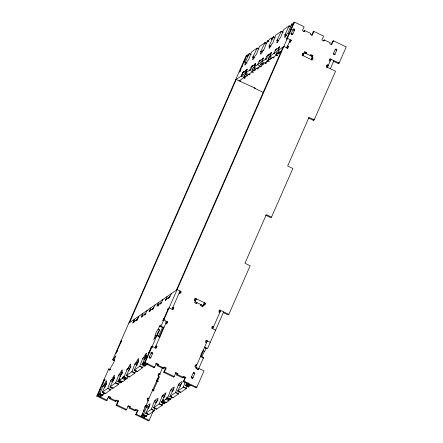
<?xml version="1.0" encoding="UTF-8"?>
<svg xmlns="http://www.w3.org/2000/svg" width="443" height="443" viewBox="0 0 443 443"><rect width="100%" height="100%" fill="white"/><g stroke="black" fill="none" stroke-linecap="round" stroke-linejoin="round"><path stroke-width="0.66" d="M114.471 377.597L109.98 386.916L112.899 388.334L118.502 384.446L119.305 382.337M122.318 372.153L122.085 372.862A3.638 0.498 -64.4 0 0 121.338 374.451L119.876 373.748L118.951 374.462L115.684 382.791L118.613 384.175M146.472 355.397L141.993 364.7L143 363.576A2.182 0.299 -64.4 0 1 144.025 361.964A2.182 0.299 -64.4 0 1 143.909 362.944L143.809 363.448L145.088 362.579L157.021 335.39L159.945 336.791M244.824 62.884L249.32 53.503L251.076 54.345M268.984 46.127L273.475 36.747L274.649 37.312M271.343 58.565L269.881 57.883L271.321 58.598L269.693 59.722L269.953 59.163M122.656 381.163C121.98 382.796 125.308 380.066 125.602 379.07A2.182 0.299 -64.4 0 1 126.045 378.25M102.333 395.256C101.896 397.305 105.312 391.252 103.839 392.609M126.493 378.499C125.967 380.338 128.941 375.786 127.767 376.467M145.924 416.132C145.42 417.982 148.339 413.397 147.198 414.1M166.247 402.034C165.566 403.678 168.899 400.937 169.193 399.946A2.182 0.299 -64.4 0 1 169.486 399.387M170.079 399.376C169.686 401.441 172.975 395.344 171.585 396.729M111.686 387.165L110.656 389.89L105.052 393.777L105.185 393.495L102.239 392.127L106.619 382.996L105.794 383.516L106.769 383.987M135.846 370.409L134.816 373.133L129.206 377.021L126.283 375.62L130.774 366.239L129.949 366.76L130.929 367.23M122.622 381.589C116.216 379.939 121.853 380.094 122.678 377.669A2.182 0.299 -64.4 0 1 123.702 376.057A2.182 0.299 -64.4 0 1 123.586 377.037L123.486 377.541L124.062 377.126L127.113 369.119L128.343 367.878A3.638 0.498 -64.4 0 1 130.569 364.08A3.638 0.498 -64.4 0 1 129.949 366.76M146.838 364.345L146.738 364.849L147.79 363.349M145.553 415.755A2.182 0.299 -64.4 0 0 145.033 416.702L144.523 417.511L141.594 416.11L142.109 415.301A2.182 0.299 -64.4 0 1 143.133 413.69A2.182 0.299 -64.4 0 1 143.017 414.67L142.917 415.174L145.885 416.564M190.429 385.216L190.324 385.72L190.878 385.355M102.809 395.333L99.88 393.932L102.815 386.163L104.183 384.635A3.638 0.498 -64.4 0 1 106.409 380.836A3.638 0.498 -64.4 0 1 105.794 383.516M110.767 389.618L107.826 388.251L110.661 380.72L112.029 379.191A3.638 0.498 -64.4 0 1 114.261 375.393A3.638 0.498 -64.4 0 1 113.641 378.073L114.615 378.543M126.283 375.62L131.887 371.732L134.822 363.963L136.189 362.435A3.638 0.498 -64.4 0 1 138.415 358.636A3.638 0.498 -64.4 0 1 137.801 361.316L138.775 361.787M142.663 367.69L137.059 371.577L134.129 370.176L139.733 366.289L142.663 367.69L139.833 366.051L142.685 358.481L144.036 356.992A3.638 0.498 -64.4 0 1 146.262 353.193A3.638 0.498 -64.4 0 1 145.647 355.873L146.622 356.344M142.773 367.419L143.693 364.966M146.511 415.938L143.571 414.565L146.34 407.178C146.65 405.716 151.307 402.15 149.961 404.664L145.719 413.236L151.318 409.365L154.186 401.735C154.524 400.223 159.148 396.762 157.808 399.226L153.56 407.809L156.49 409.21L162.094 405.323L162.891 403.213M145.714 413.253L148.638 414.654L154.247 410.766L155.277 408.042M153.56 407.809L159.164 403.922L162.454 395.477L165.865 392.963M170.666 399.182L167.731 397.808L170.494 390.421C170.804 388.96 175.467 385.382 174.121 387.913L169.879 396.479L175.478 392.609L178.346 384.978C178.673 383.488 183.258 380.033 181.99 382.42L177.721 391.053L180.644 392.454L186.248 388.566L187.284 385.842M169.874 396.496L172.798 397.897L178.402 394.01L179.432 391.285M177.721 391.053L183.324 387.165L185.274 381.988M99.985 393.677L102.92 395.062M107.821 388.267L102.123 392.376L105.052 393.777M115.673 382.807L109.98 386.916M143.565 414.582L142.928 415.174M167.72 397.825L167.105 398.412L170.046 399.807M266.182 43.181L265.014 42.617L260.528 52.019L261.342 51.477A3.638 0.498 -64.4 0 0 260.728 54.162A3.638 0.498 -64.4 0 0 262.954 50.364L264.183 49.123L267.234 41.116L267.81 40.695L267.71 41.199A2.182 0.299 -64.4 0 0 267.594 42.179A2.182 0.299 -64.4 0 0 268.619 40.568C269.355 39.139 271.293 37.112 272.772 38.613M290.929 26.702L289.174 25.866L284.688 35.263L285.502 34.72A3.638 0.498 -64.4 0 0 284.882 37.406A3.638 0.498 -64.4 0 0 287.114 33.607L288.343 32.367L291.389 24.359L291.965 23.939L291.865 24.443A2.182 0.299 -64.4 0 0 291.754 25.423A2.182 0.299 -64.4 0 0 292.779 23.811L294.523 22.15L304.12 26.746L302.408 30.633L304.363 31.569L304.79 30.595L310.643 33.397L310.216 34.371L312.165 35.307L313.871 31.414L323.628 36.088L321.923 39.981L323.872 40.911L324.298 39.942L330.151 42.744L329.725 43.713L331.674 44.649L333.385 40.762L346.227 46.908L339.111 63.122L338.391 63.626L333.269 61.173M258.922 48.902L257.167 48.06L252.671 57.44M122.069 372.906L117.832 381.456L118.84 380.332A2.182 0.299 -64.4 0 1 119.865 378.715A2.182 0.299 -64.4 0 1 119.754 379.701L119.665 380.205M283.083 32.145L281.322 31.303L276.831 40.684M136.189 362.435L137.651 363.138A3.638 0.498 -64.4 0 1 138.393 361.582L138.626 360.796M107.727 388.489L110.656 389.89M115.579 383.045L118.502 384.446M131.887 371.732L134.816 373.133M154.247 410.766L151.318 409.365M178.402 394.01L175.478 392.609M153.261 411.098L149.202 420.346L148.477 420.85L135.63 414.698L136.355 414.194L138.061 410.307L136.112 409.371L134.96 410.844L129.107 408.042L130.259 406.569L128.309 405.633L126.598 409.526L125.873 410.024L116.121 405.356L116.847 404.852L118.552 400.959L116.603 400.029L115.451 401.502L109.598 398.7L110.75 397.227L108.795 396.291L107.09 400.179L106.364 400.682L96.773 396.092L108.707 368.903L110.462 369.744M249.32 53.503L248.296 54.666A2.182 0.299 -64.4 0 1 247.272 56.278A2.182 0.299 -64.4 0 1 247.382 55.297L247.487 54.794L246.208 55.663L112.666 359.877L114.421 360.718M116.177 353.032L121.509 340.877M129.517 322.637L236.257 79.474L255.694 88.5M244.215 76.584L243.7 77.752L244.68 78.223L245.162 77.885L241.252 76.013L243.44 71.788L243.013 72.763M100.921 395.854L100.423 396.989L101.441 395.826A2.182 0.299 -64.4 0 1 101.663 395.405M241.258 76.019L242.537 73.101L246.889 70.083L245.605 73.001L249.509 74.867L249.99 74.535L249.016 74.064M133.714 321.756L132.8 323.063L134.511 319.176L133.238 322.094L137.585 319.082L138.864 316.164L136.666 320.383L137.097 319.414M134.113 321.48L133.686 322.449L134.6 321.142M243.417 72.48L244.326 71.173L243.899 72.148M240.161 81.346L240.427 80.737M245.511 71.03L246.424 69.723L245.992 70.692M136.693 319.691L135.779 320.998L136.211 320.029L137.186 320.494M246.397 70.415L247.305 69.108L245.599 72.995M244.409 75.039C243.152 75.903 245.749 77.215 245.793 75.919M245.943 74.103L244.071 75.797L245.549 76.467C250.777 75.659 242.731 73.494 247.155 75.349L247.404 74.806M244.68 78.223L245.189 77.054M142.884 313.367L141.179 317.254L142.087 315.948M251.391 66.954L251.818 65.979L249.63 70.21L253.534 72.076L253.053 72.414L252.078 71.943M142.491 315.671L142.065 316.64L142.973 315.333M251.79 66.671L252.704 65.365L252.277 66.339M106.364 400.682L106.602 400.134M107.405 398.312L107.566 397.947M253.889 65.221L254.797 63.914L254.371 64.883L255.539 65.448M145.066 313.882L144.158 315.189L144.584 314.22L145.559 314.685M145.47 313.605L145.044 314.574L147.237 310.349M252.704 69.413C251.74 70.952 255.533 71.124 255.55 69.529C254.736 67.685 250.312 70.404 253.922 70.658L254.171 70.11M254.775 64.606L255.683 63.299L253.983 67.192L257.881 69.058L258.369 68.726L257.394 68.255L259.963 66.467L260.938 66.932L261.42 66.6L257.516 64.728L259.709 60.503L259.282 61.477M254.315 68.294L254.077 68.842L255.533 69.54L255.86 68.815M109.598 398.7L110.75 397.227M150.775 307.891L149.069 311.783L149.978 310.477M150.382 310.194L149.956 311.169L150.864 309.862M259.687 61.2L260.595 59.888L260.168 60.863M152.475 308.743L152.049 309.718L152.957 308.411M261.78 59.744L262.688 58.437L262.262 59.412M153.361 308.129L152.935 309.103L155.128 304.878M262.666 59.129L263.574 57.823L261.868 61.715L265.767 63.582L266.254 63.249L265.274 62.779L267.86 60.996L268.835 61.466L269.316 61.128L265.407 59.257L267.6 55.032L267.173 56.006M260.589 63.936L260.401 64.639L261.769 65.199L263.447 64.036L261.979 63.355L263.424 64.063L263.663 63.521M262.201 62.817L260.334 64.495L261.813 65.182L262.051 64.634M158.672 302.419L156.96 306.307L157.869 305M115.451 401.502L115.795 400.71M158.273 304.723L157.846 305.698L158.755 304.385M267.578 55.724L268.486 54.417L268.059 55.392M254.797 87.47L254.476 88.201L263.369 92.46M160.366 303.272L159.94 304.241L160.853 302.934M269.671 54.273L270.579 52.966L270.152 53.935M116.121 405.356L117.827 401.463L118.552 400.959M161.252 302.658L160.826 303.627L163.018 299.402M268.491 58.465C267.135 59.788 272.163 60.22 268.242 59.008L270.097 57.346M270.557 53.658L271.465 52.352L269.765 56.244L273.669 58.111L274.151 57.778L273.176 57.313M271.321 58.598L271.565 58.05M167.044 296.611L165.339 300.498L166.247 299.191M275.546 50.197L275.978 49.223L273.791 53.453L277.695 55.32L277.213 55.657L276.233 55.187L276.748 54.018M166.651 298.914L166.219 299.889L167.133 298.576M275.95 49.915L276.864 48.608L276.432 49.583M168.744 297.463L168.318 298.432L169.226 297.126M278.043 48.464L278.957 47.157L278.531 48.126M169.63 296.849L169.204 297.818L171.391 293.593M276.864 52.656C275.895 53.47 278.331 54.578 278.326 53.354M278.929 47.85L279.843 46.543L278.138 50.436L281.067 51.837M278.475 51.538L276.604 53.232L278.082 53.902C283.31 53.094 275.264 50.928 279.688 52.783L279.937 52.241M163.91 327.765L160.931 326.369L160.194 324.979L158.173 329.199A3.638 0.498 -64.4 0 0 155.942 332.998A3.638 0.498 -64.4 0 0 155.327 335.683L153.727 339.56L156.933 335.478L159.862 336.879L159.663 337.14M155.986 345.822L156.96 346.288L156.108 348.237L152.204 346.365L151.235 347.035L150.382 348.984L150.626 348.813M163.899 318.583L162.802 320.693L163.766 320.023L167.67 321.895L166.817 323.839L165.843 323.368M290.148 33.657L288.93 33.358L288.077 35.302L288.321 35.135M291.882 29.864L290.713 29.304L291.81 27.189M163.041 320.527L168.379 308.367M176.386 290.132L283.127 46.969M160.986 326.364L294.523 22.15M157.049 335.794L159.635 329.902L158.173 329.199M125.873 410.024L126.117 409.482M149.346 356.914L151.174 352.739A0.82 0.786 55.3 0 1 152.226 352.362A0.82 0.786 55.3 0 1 152.641 353.442L150.808 357.612A0.626 0.604 55.3 0 1 150.465 357.927L150.321 357.961A0.952 0.919 55.3 0 1 149.457 357.584L149.319 357.318A0.615 0.593 55.3 0 1 149.346 356.914L149.075 357.102M291.859 34.759L292.829 34.089L294.656 29.914A0.615 0.593 55.3 0 0 294.684 29.515L294.551 29.238A0.952 0.919 55.3 0 0 293.681 28.867L293.532 28.9A0.626 0.604 55.3 0 0 293.194 29.216L291.228 33.48M158.633 336.215L162.825 326.784M293.853 30.218L294.279 29.249M150.083 358.116L150.371 357.457M159.364 336.968L163.744 326.989M292.314 34.1L292.103 34.593A0.82 0.786 55.3 0 1 291.987 34.781M155.133 347.766L166.695 321.424L165.726 322.094M172.034 309.269L180.035 291.029M286.776 47.866L290.337 39.765M129.107 408.042L130.259 406.569M155.543 348.375L156.235 346.791L156.96 346.288M166.302 323.855L166.945 322.393L167.67 321.895M172.493 309.751L173.135 308.289L173.861 307.791L172.886 307.32L172.161 307.824L173.135 308.289M179.648 293.46L180.29 291.998L181.01 291.5L177.111 289.628L128.791 323.141M287.186 48.475L287.884 46.892L288.609 46.388L287.629 45.922L286.909 46.426L287.884 46.892M289.894 42.312L290.586 40.734L291.311 40.23L287.407 38.358L286.444 39.028L287.54 36.919M173.861 307.791L173.008 309.735L169.104 307.863L168.141 308.533L167.282 310.482L167.526 310.316M181.01 291.5L180.157 293.443L179.182 292.973M288.609 46.388L287.751 48.337L283.852 46.465L235.532 79.978M291.311 40.23L290.458 42.174L289.484 41.708M134.96 410.844L135.337 409.996M152.209 347.218L151.478 346.869L144.363 363.077L153.954 367.673L154.275 366.942M153.954 367.673L154.679 367.169L156.39 363.282L158.339 364.212L157.187 365.691L163.041 368.493L164.192 367.02L166.142 367.95L164.436 371.843L163.711 372.347L173.468 377.015L174.193 376.517L175.899 372.624L177.853 373.56L176.702 375.033L182.555 377.835L183.707 376.362L185.656 377.298L183.95 381.185L183.225 381.689L196.066 387.841L196.792 387.337L204.013 370.891L198.807 368.404L197.75 369.656M135.63 414.698L137.341 410.811L138.061 410.307M157.187 365.691L158.339 364.212M303.82 31.647L304.79 30.595M144.556 407.366L144.756 406.912M147.746 400.145L148.549 398.312M158.278 376.14L159.037 374.413L160.006 373.742L162.431 367.828M144.202 410.971A0.952 0.919 55.3 0 1 143.981 410.761L143.837 410.489A0.615 0.593 55.3 0 1 143.864 410.091L145.697 405.915A0.82 0.786 55.3 0 1 146.611 405.489M147.646 398.478L148.316 398.8L149.042 398.296L158.899 375.847L157.918 375.382L158.777 373.432L160.449 374.235M144.174 409.808L141.084 416.459L141.594 416.11M148.444 400.084L145.952 405.755L144.983 406.425L145.963 406.895M163.041 368.493L163.439 367.579M203.581 304.657L204.555 305.127L205.408 303.178L195.33 298.355L194.471 300.299L195.452 300.764M194.826 300.659L195.335 299.49L196.304 298.82L194.593 302.707L196.548 303.643L196.974 302.674L196.249 303.173M302.331 55.746L303.361 53.409M302.32 53.808L303.173 54.218L303.549 53.365M163.711 372.347L165.422 368.454L166.142 367.95M311.656 35.324L313.151 31.918L313.871 31.414M303.045 55.657L304.751 51.765L306.7 52.7L306.274 53.675M305.709 53.813L306.7 52.7M310.504 55.696L310.931 54.727L312.88 55.657L311.174 59.55M202.213 306.622L202.639 305.648M311.994 56.527L312.88 55.657M204.433 302.713L202.722 306.606L200.773 305.67L201.2 304.695L200.474 305.199M204.046 305.144L204.683 303.682L205.408 303.178M311.639 60.032L312.276 58.576L313.002 58.072L312.027 57.607M313.002 58.072L312.149 60.015L302.071 55.192L302.923 53.243L303.898 53.714L303.173 54.218M173.468 377.015L173.789 376.29M176.702 375.033L177.853 373.56M323.335 40.989L324.298 39.942M182.555 377.835L182.821 377.231M183.225 381.689L184.93 377.796L185.656 377.298M331.165 44.665L332.66 41.26L333.385 40.762M210.281 342.301L206.366 340.423L205.513 342.367L206.488 342.838M212.557 326.319L211.832 326.823L212.806 327.288L213.532 326.79L212.557 326.319L211.704 328.263L215.619 330.14M326.701 65.481L327.554 65.891L328.28 65.387L327.305 64.922L326.452 66.865L335.556 71.229L314.209 119.859L309.004 117.367L287.657 165.998L292.862 168.49L271.509 217.125L266.309 214.633L244.962 263.264L250.162 265.756L228.815 314.392L219.711 310.028L218.853 311.972L219.833 312.442M330.456 58.93L330.029 59.905L330.999 59.235L327.438 67.342M188.452 382.818L187.428 384.319L190.368 385.709M195.114 365.409L195.906 365.791L196.454 364.545M219.196 312.752L219.966 311.003M326.707 67.84L328.019 64.839M191.459 377.082L193.286 372.906A0.82 0.786 55.3 0 1 194.339 372.53A0.82 0.786 55.3 0 1 194.754 373.61L192.921 377.779A0.626 0.604 55.3 0 1 192.578 378.095L192.434 378.128A0.952 0.919 55.3 0 1 191.57 377.752L191.426 377.48A0.615 0.593 55.3 0 1 191.454 377.082L191.138 377.298M195.795 367.241L207.357 340.9L206.388 341.57M212.695 328.739L220.697 310.504L219.662 311.224M334.227 54.766L334.952 54.262L336.769 50.081A0.615 0.593 55.3 0 0 336.796 49.682L336.663 49.406A0.952 0.919 55.3 0 0 335.794 49.035L335.644 49.068A0.626 0.604 55.3 0 0 335.301 49.383L333.341 53.647M200.635 356.67L203.226 350.773L204.688 351.476L206.261 347.927M196.327 368.676L196.753 367.701L196.027 368.205M192.04 378.494A0.626 0.604 55.3 0 0 192.196 378.283L192.483 377.624M334.21 54.76L334.426 54.267M223.626 311.905L207.501 348.641L204.428 347.068M330.367 68.743L333.922 60.636M196.066 387.841L196.52 386.811M308.278 117.871L313.483 120.363L314.015 119.145M338.391 63.626L338.834 62.613M112.899 388.334L113.031 388.051L110.102 386.65M117.821 381.489L120.745 382.89L121.77 381.733A2.182 0.299 -64.4 0 1 122.063 381.174M120.745 382.89L121.465 381.423M129.206 377.021L129.339 376.738L126.416 375.337M134.129 370.176L138.377 361.593M137.059 371.577L137.186 371.295L134.262 369.894M141.976 364.733L144.905 366.134L145.924 364.977A2.182 0.299 -64.4 0 1 146.218 364.417M144.905 366.134L145.038 365.852L142.109 364.451M148.638 414.654L148.77 414.366L145.847 412.965M156.49 409.21L156.617 408.922L153.693 407.521M165.649 402.045A2.182 0.299 -64.4 0 0 165.355 402.604L164.336 403.767L161.407 402.366L165.904 392.985M164.336 403.767L164.469 403.479L161.54 402.078M172.798 397.897L172.931 397.609L170.001 396.208M180.644 392.454L180.777 392.166L177.853 390.765M189.886 385.155A2.182 0.299 -64.4 0 0 189.515 385.853L188.491 387.01L185.567 385.609L186.874 382.951M188.491 387.01L188.624 386.722L185.7 385.321M99.88 393.932L99.326 394.298L99.426 393.794A2.182 0.299 -64.4 0 0 99.542 392.814A2.182 0.299 -64.4 0 0 98.518 394.425L96.773 396.092M166.214 402.465L163.24 401.076L163.34 400.572A2.182 0.299 -64.4 0 0 163.456 399.592A2.182 0.299 -64.4 0 0 162.431 401.203L161.407 402.366M167.089 398.418L167.177 397.914A2.182 0.299 -64.4 0 0 167.288 396.934A2.182 0.299 -64.4 0 0 166.263 398.545L165.771 399.337L168.678 400.754M187.179 383.389A2.182 0.299 -64.4 0 0 186.586 384.446L185.567 385.609M156.54 380.404L156.933 379.895M157.132 379.64L159.541 376.567L153.112 391.141L152.486 390.034M200.325 356.609L200.524 356.355L203.448 357.756L203.055 358.265M98.003 395.234L100.932 396.635M122.163 378.477L125.092 379.878M161.916 402.011L164.846 403.412M257.167 48.06L251.563 51.947L248.612 59.755L247.26 61.245A3.638 0.498 -64.4 0 1 245.029 65.049A3.638 0.498 -64.4 0 1 245.649 62.363L244.885 62.895M265.014 42.617L259.41 46.504L256.475 54.273L255.107 55.801A3.638 0.498 -64.4 0 1 252.881 59.606A3.638 0.498 -64.4 0 1 253.496 56.92L252.731 57.452M273.475 36.747L272.456 37.91A2.182 0.299 -64.4 0 1 271.432 39.521A2.182 0.299 -64.4 0 1 271.542 38.541L271.642 38.037M281.322 31.303L275.718 35.191L272.772 42.999L271.421 44.488A3.638 0.498 -64.4 0 1 269.189 48.293A3.638 0.498 -64.4 0 1 269.809 45.607L269.045 46.138M289.174 25.866L283.564 29.753L280.635 37.522L279.267 39.045A3.638 0.498 -64.4 0 1 277.036 42.849A3.638 0.498 -64.4 0 1 277.656 40.163L276.892 40.695M244.94 59.7L245.184 59.534L244.087 61.643M290.713 29.304L291.931 29.603M242.304 65.697L242.548 65.531L241.452 67.641M294.025 30.357L294.656 29.914M240.671 69.424L240.914 69.258L240.056 71.201L239.093 71.871L239.58 72.109M250.915 67.292L255.262 64.274M258.801 61.815L263.148 58.797M266.697 56.344L271.044 53.326M275.075 50.535L279.422 47.517M238.982 81.019L244.176 77.414M248.529 74.396L252.554 71.605M256.901 68.587L260.445 66.134M264.792 63.116L268.336 60.658M272.683 57.64L276.709 54.849M304.025 52.268L304.751 51.765M310.205 55.231L310.931 54.727M326.58 65.426L327.305 64.922M313.483 120.363L314.209 119.859M271.509 217.125L270.784 217.629L265.584 215.137M141.61 316.285L145.957 313.273M149.496 310.809L153.843 307.796M161.745 302.325L157.398 305.338L158.566 305.903M165.771 299.529L170.118 296.517M120.789 341.376L121.753 340.706L120.657 342.821M117.03 351.089L117.273 350.922L116.415 352.866L115.451 353.536M195.33 298.355L194.604 298.853L196.382 299.706M103.756 381.323L104.853 379.208L103.889 379.878L105.057 380.437M102.975 383.106L103.219 382.935L102.123 385.05M149.845 350.596L148.748 352.711L148.986 352.545M113.641 378.073L114.427 377.53M122.462 373.1L121.487 372.629L122.274 372.087M137.801 361.316L138.587 360.774M145.647 355.873L146.434 355.336M151.041 352.833L152.641 353.442L152.231 353.724M100.339 389.104L100.583 388.937L99.487 391.047M147.209 356.593L146.112 358.708L146.356 358.542M149.895 358.165L150.858 357.495L149.396 356.792M219.711 310.028L218.986 310.532L220.199 311.113M156.39 363.282L155.665 363.781L157.614 364.716M228.815 314.392L228.09 314.89L223.233 312.564M206.366 340.423L205.641 340.927L207.313 341.725M175.899 372.624L175.173 373.128L177.128 374.058M195.906 365.791L196.631 365.287L195.656 364.822L194.804 366.765L198.719 368.642L197.755 369.312M158.157 400.023L157.082 400.765A3.638 0.498 -64.4 0 1 157.354 400.167M192.262 378.172L192.987 377.669L191.526 376.965M192.196 378.283L192.921 377.779M163.284 401.065L165.754 399.353M144.014 417.865L144.523 417.511M187.411 384.319L187.5 383.815A2.182 0.299 -64.4 0 0 187.622 383.461M294.401 22.942L293.798 22.654L286.682 38.862L287.169 39.095M313.151 31.918L313.76 32.212M332.66 41.26L333.463 41.648M291.926 23.955L293.094 24.515M304.064 31.099L304.43 31.276M323.573 40.44L323.938 40.618M289.041 26.148L290.796 26.99M293.144 29.338L294.606 30.035M335.268 49.511L336.73 50.209M288.93 33.358L290.104 33.917M281.194 31.591L282.95 32.433M284.921 34.449L286.676 35.29M339.111 63.122L330.007 58.758L329.155 60.708L330.129 61.173M289.855 40.379L290.586 40.734M329.282 59.262L330.993 60.082M273.342 37.035L275.103 37.877M304.147 52.329L305.98 53.204M310.327 55.286L312.154 56.161M304.324 52.739L312.453 56.632M277.074 39.892L278.63 40.634M311.606 58.255L312.276 58.576M267.766 40.712L268.934 41.271M264.881 42.905L266.636 43.746M269.228 45.336L270.983 46.172M262.954 50.364L263.928 50.829M257.034 48.348L258.203 48.907M260.766 51.205L262.522 52.047M249.187 53.791L250.943 54.633M252.914 56.649L254.675 57.485M248.13 55.735L246.934 55.159L239.818 71.373L240.305 71.605M246.208 55.663L246.806 55.951M245.068 62.092L247.111 63.067M242.958 72.12L244.132 72.685M179.941 291.832L181.187 292.43M203.952 303.616L205.419 304.319M195.02 301.738L203.154 305.631L202.185 306.301L203.16 306.766M163.655 318.75L164.824 319.309M165.832 321.862L166.945 322.393M159.524 326.12L162.448 327.521M204.284 347.556L206.039 348.397M200.613 356.266L203.536 357.667L198.276 369.606L196 368.471M155.327 335.683L156.789 336.387M155.26 346.326L156.235 346.791M198.082 368.903L198.735 369.218M151.235 347.035L152.409 347.594M193.303 372.912L194.765 373.615M144.036 356.992L145.498 357.695A3.638 0.498 -64.4 0 1 146.411 355.829M143.272 357.523L145.614 358.642M163.711 367.635L165.422 368.454M183.225 376.982L184.93 377.796M157.913 365.187L163.766 367.989M177.421 374.529L183.275 377.336M142.602 358.664L144.357 359.506M145.088 362.579L154.679 367.169M164.436 371.843L174.193 376.517M183.95 381.185L196.792 387.337M143.853 363.432L146.783 364.833M143 363.576L145.924 364.977M186.586 384.446L189.515 385.853M142.485 364.379L145.415 365.785M186.077 385.255L189 386.656M135.425 362.967L137.762 364.085M179.011 383.843L180.766 384.679M158.605 374.202L159.724 374.739M183.435 386.894L186.365 388.295M183.324 387.165L186.248 388.566M134.755 364.107L137.097 365.226M178.346 384.978L180.683 386.102M114.51 360.63L112.755 359.788L115.939 355.685L114.366 359.583A3.638 0.498 -64.4 0 1 113.746 362.269A3.638 0.498 -64.4 0 1 111.52 366.068L109.499 370.287L108.757 368.897L110.512 369.739M156.346 380.659L158.101 381.501M156.257 380.747L158.013 381.589M128.343 367.878L129.805 368.582A3.638 0.498 -64.4 0 1 130.713 366.715M127.573 368.41L129.334 369.252M171.164 389.281L173.506 390.405M131.997 371.461L134.927 372.862M175.589 392.337L178.518 393.738M126.908 369.551L129.251 370.669M170.494 390.421L172.836 391.546M152.342 389.774L154.103 390.61L152.879 390.061M119.112 374.28L120.867 375.121M162.703 395.156L165.045 396.275M124.151 376.904L127.08 378.305M123.586 377.037L126.964 378.577M167.631 398.052L170.555 399.453M123.531 377.53L126.454 378.931M118.442 375.42L120.784 376.539M162.033 396.291L164.375 397.415M122.678 377.669L125.602 379.07M166.263 398.545L169.193 399.946M118.84 380.332L121.77 381.733M162.431 401.203L165.355 402.604M118.331 381.135L121.255 382.536M117.949 381.207L120.878 382.608M112.029 379.191L113.491 379.895A3.638 0.498 -64.4 0 1 114.405 378.029M111.265 379.723L113.607 380.842M154.856 400.599L157.193 401.718M149.042 398.296L148.067 397.831L147.209 399.774L148.798 400.533M159.275 403.651L162.204 405.052M159.164 403.922L162.094 405.323M110.595 380.864L112.937 381.982M154.186 401.735L156.529 402.859M105.102 379.607L104.609 379.374L97.493 395.588L107.09 400.179M147.707 400.865L148.073 401.037M104.183 384.635L105.644 385.338A3.638 0.498 -64.4 0 1 106.558 383.472M103.418 385.166L105.761 386.285M147.004 406.037L149.346 407.161M151.428 409.094L154.358 410.495M102.748 386.307L105.091 387.426M146.34 407.178L148.682 408.302M108.313 396.911L110.025 397.725M116.243 400.705L117.827 401.463M127.828 406.253L129.533 407.073M135.63 409.991L137.341 410.811M110.318 398.196L116.171 400.998M129.832 407.543L135.685 410.345M143.471 414.809L146.395 416.21M143.017 414.67L144.772 415.512M99.37 394.287L102.3 395.688M98.518 394.425L101.441 395.826M142.109 415.301L145.033 416.702M116.847 404.852L126.598 409.526M136.355 414.194L149.202 420.346M293.908 29.875L293.825 29.742A0.952 0.919 55.3 0 0 293.033 29.365M336.071 50.181L335.938 49.909A0.952 0.919 55.3 0 0 335.141 49.533M293.936 29.947L293.958 30.019A0.615 0.593 55.3 0 1 293.958 30.357M193.403 372.962A0.82 0.786 55.3 0 1 194.084 373.654M151.29 352.794A0.82 0.786 55.3 0 1 151.927 353.326M145.088 406.231A0.82 0.786 55.3 0 1 145.885 405.987M143.477 411.475A0.952 0.919 55.3 0 1 143.305 411.325M201.809 356.958A3.638 0.498 -64.4 0 1 203.232 353.664A3.638 0.498 -64.4 0 1 204.688 351.476M200.873 354.865A3.638 0.498 -64.4 0 1 200.995 354.577M201.737 353.021A3.638 0.498 -64.4 0 1 203.226 350.773M146.068 415.711A2.182 0.299 -64.4 0 1 145.991 415.949M170.339 398.495A2.182 0.299 -64.4 0 1 170.328 398.573M149.236 406.209A3.638 0.498 -64.4 0 1 149.507 405.611M164.929 395.322A3.638 0.498 -64.4 0 1 165.2 394.724M173.396 389.452A3.638 0.498 -64.4 0 1 173.667 388.854M181.242 384.009A3.638 0.498 -64.4 0 1 181.514 383.411M156.589 336.364A3.638 0.498 -64.4 0 1 157.686 333.081A3.638 0.498 -64.4 0 1 159.635 329.902M102.582 394.453A2.182 0.299 -64.4 0 1 102.566 394.536M119.876 373.748A3.638 0.498 -64.4 0 1 122.107 369.949A3.638 0.498 -64.4 0 1 121.487 372.629M292.829 34.089L291.361 33.386A0.82 0.786 55.3 0 0 291.776 34.465A0.82 0.786 55.3 0 0 292.829 34.089M334.952 54.262L333.49 53.559A0.82 0.786 55.3 0 0 333.884 54.633A0.82 0.786 55.3 0 0 334.936 54.256"/></g></svg>
